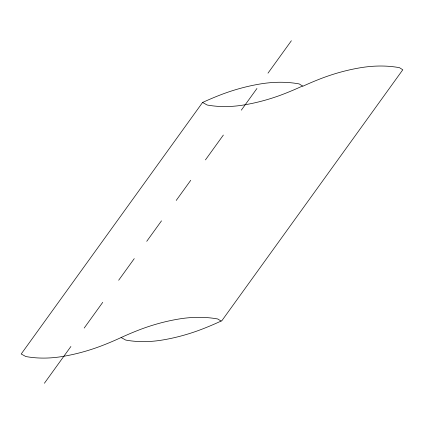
<?xml version="1.0" encoding="UTF-8"?>
<svg xmlns="http://www.w3.org/2000/svg" width="424" height="424" viewBox="0 0 424 424"><rect width="100%" height="100%" fill="white"/><g stroke="black" fill="none" stroke-linecap="round" stroke-linejoin="round"><path stroke-width="0.64" d="M121.137 337.531L125.732 340.069A93.943 65.609 -23.3 0 0 162.461 340.022A147.128 102.756 -23.3 0 0 202.884 328.828A222.271 155.237 -23.3 0 0 221.858 320.708L402.8 69.775L399.488 67.686A99.751 69.668 -23.3 0 0 360.49 67.734A147.128 102.756 -23.3 0 0 320.067 78.933A222.271 155.237 -23.3 0 0 302.863 86.231L299.196 83.925A99.751 69.668 -23.3 0 0 260.198 83.973A147.128 102.756 -23.3 0 0 219.775 95.167A222.271 155.237 -23.3 0 0 202.566 102.47L21.2 353.992L25.795 356.526A93.943 65.609 -23.3 0 0 62.519 356.483A147.128 102.756 -23.3 0 0 102.947 345.284A222.271 155.237 -23.3 0 0 121.137 337.531A222.271 155.237 -23.3 0 1 138.346 330.227A147.128 102.756 -23.3 0 1 178.769 319.034A99.751 69.668 -23.3 0 1 217.766 318.986L221.079 321.069M44.393 383.254L70.909 346.477M84.196 328.054L102.73 302.349M118.678 280.232L134.249 258.64M146.741 241.314L161.502 220.846M176.22 200.435L190.731 180.311M205.449 159.896L223.363 135.055M241.32 110.155L256.944 88.483M267.995 73.156L291.368 40.746M202.566 102.47L207.161 105.009A93.943 65.609 -23.3 0 0 243.885 104.961A147.128 102.756 -23.3 0 0 284.313 93.768A222.271 155.237 -23.3 0 0 302.508 86.008"/></g></svg>
